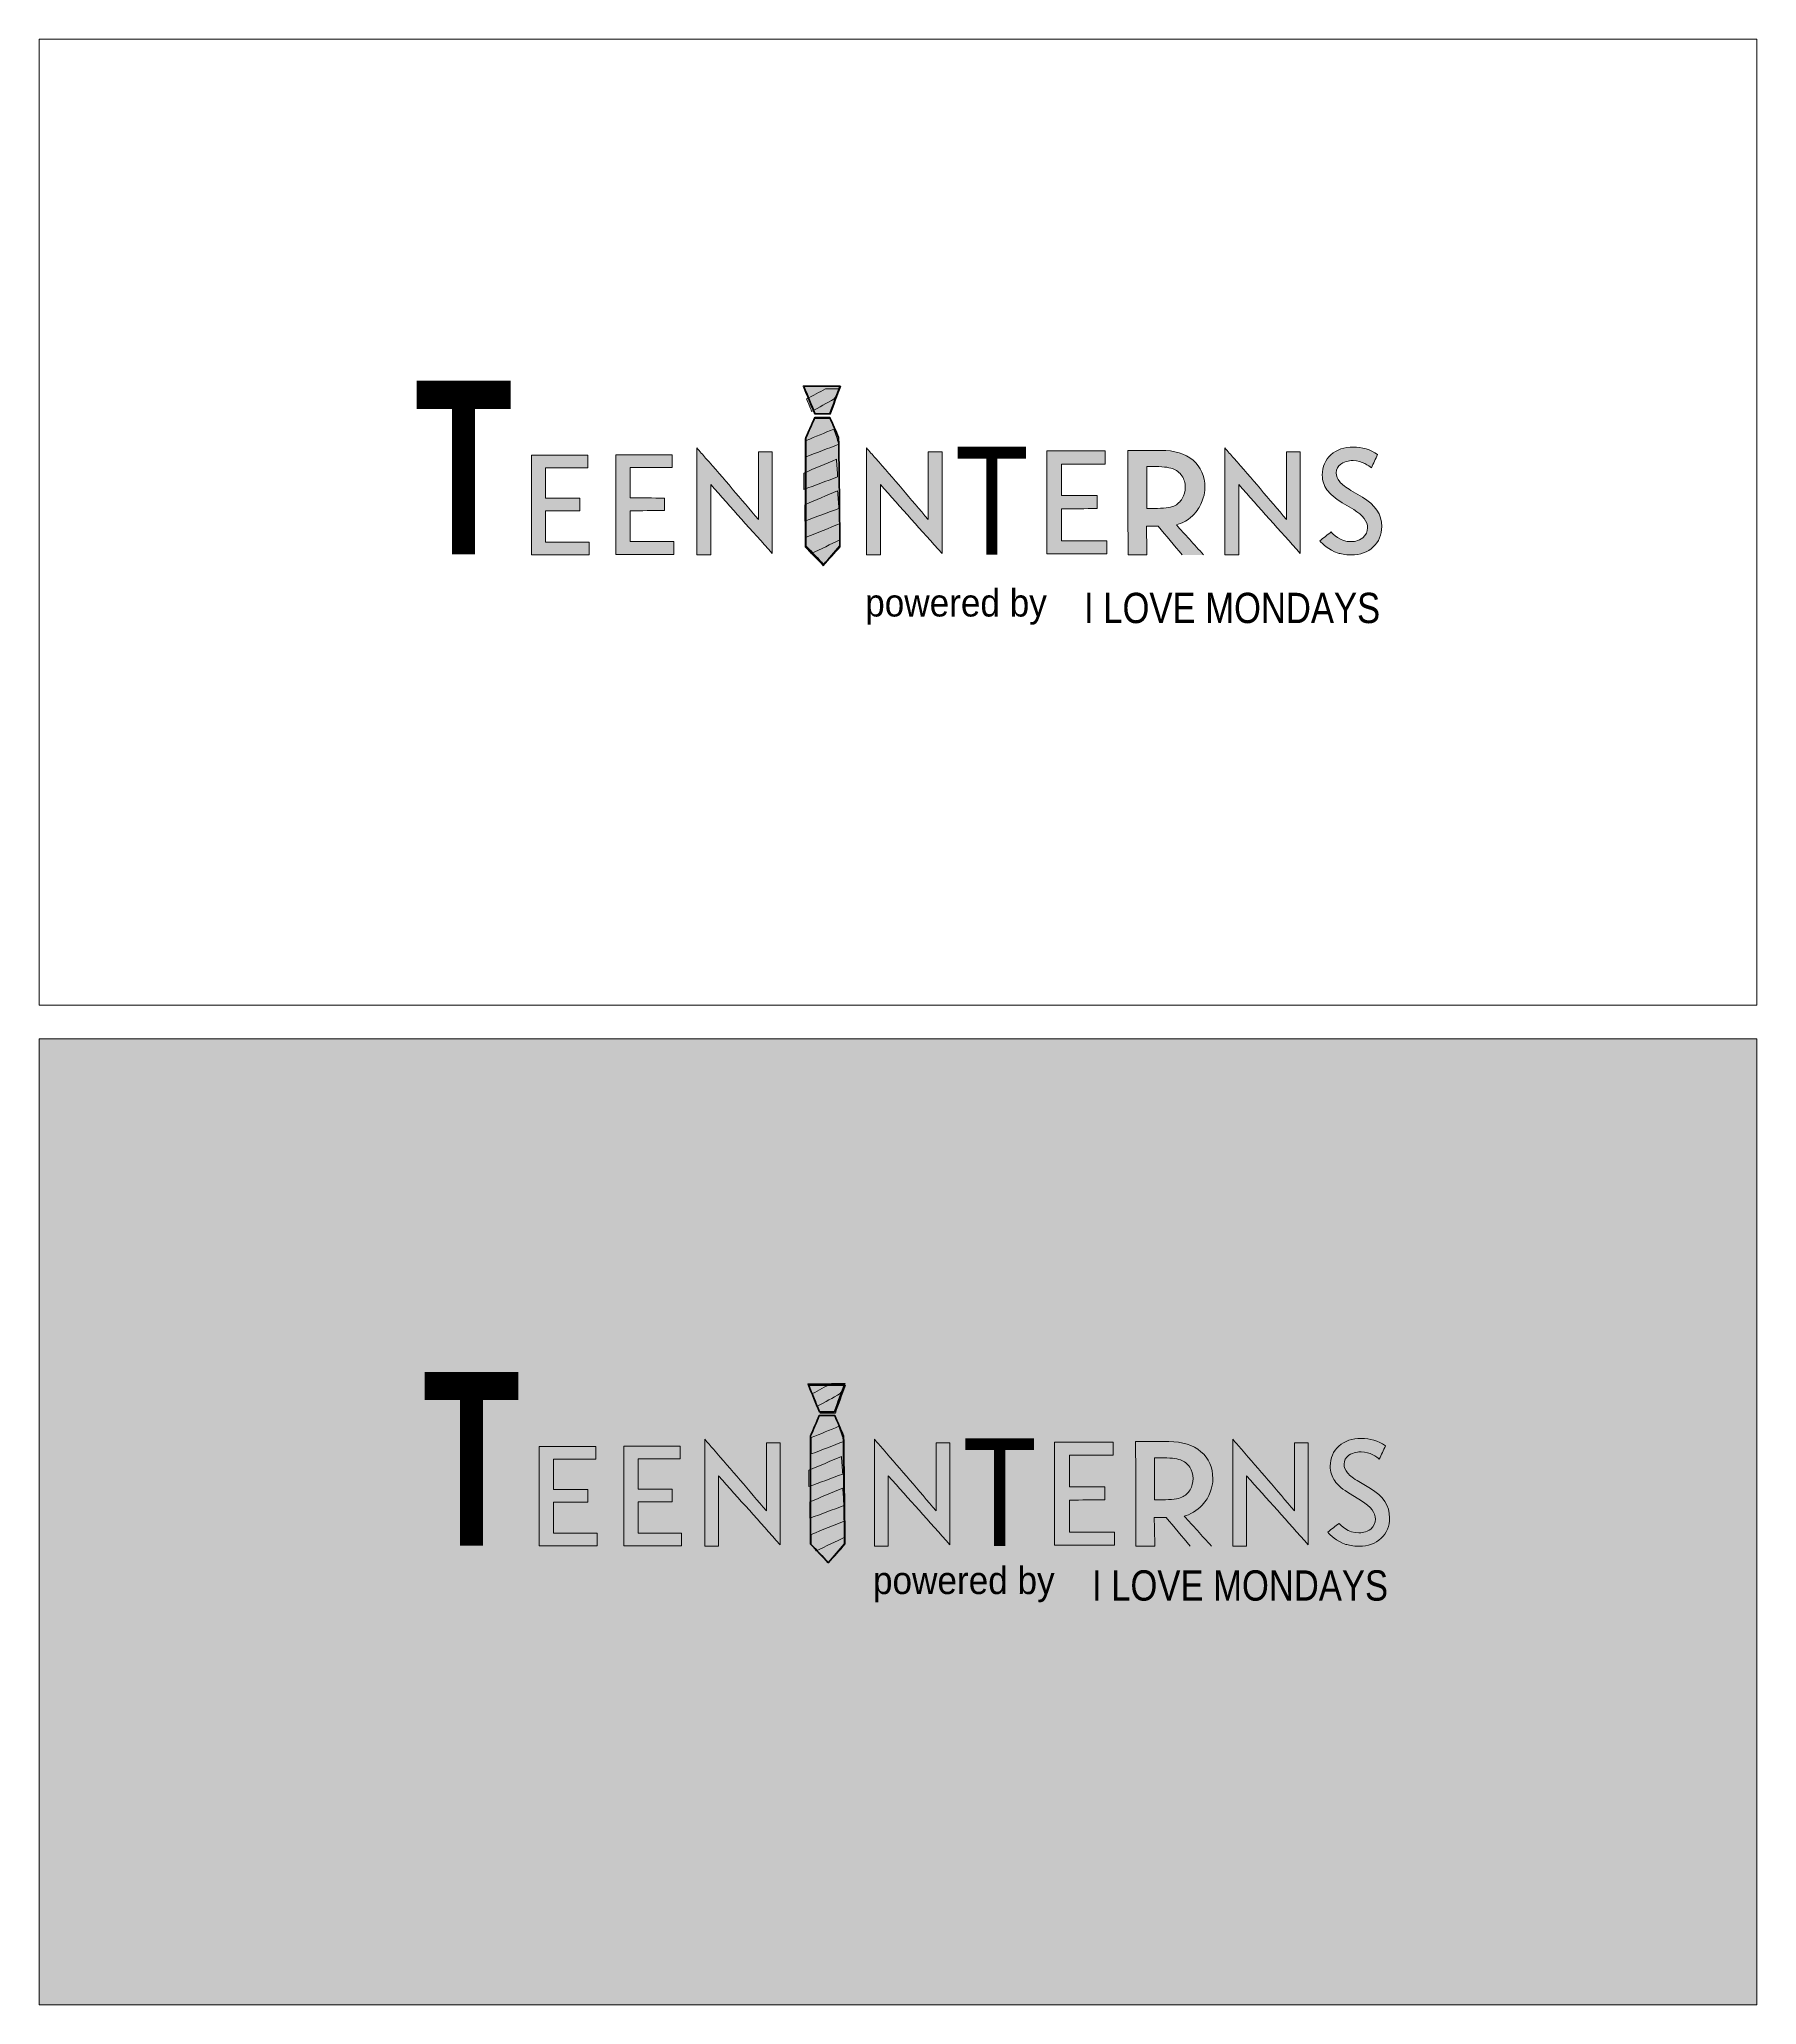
# Model space of a CAD drawing. Extents: x 0 to 1366, y -1563 to 0.
import ezdxf

# ---------------------------------------------------------------- set-up
doc = ezdxf.new("R2010")
doc.units = 0
doc.header["$MEASUREMENT"] = 0
for name, color, linetype, lineweight in [('Background', 7, 'Continuous', 0), ('TEXT', 7, 'Continuous', 0), ('Tie Illustration', 7, 'Continuous', 0)]:
    doc.layers.add(name, color=color, linetype=linetype, lineweight=lineweight)

msp = doc.modelspace()

# ---------------------------------------------------------------- hatches: boundary and pattern name
at = {"layer": 'Background', "true_color": 0x000000, "transparency": 33554687}
h = msp.add_hatch(color=18, dxfattribs=at)
h.dxf.hatch_style = 2
h.paths.add_polyline_path([(1366, -1563), (0, -1563), (0, -795), (1366, -795)])
at = {"layer": 'TEXT', "true_color": 0x000000, "transparency": 33554687}
h = msp.add_hatch(color=18, dxfattribs=at)
h.dxf.hatch_style = 2
edge = h.paths.add_edge_path()
edge.add_spline(control_points=[(572, -328), (575.7, -328), (579.3, -328), (583, -328), (583, -355), (583, -382), (583, -409), (566.7, -390.7), (550.3, -372.3), (534, -354), (534, -372.7), (534, -391.3), (534, -410), (530.3, -410), (526.7, -410), (523, -410), (523, -381.7), (523, -353.3), (523, -325), (525.3, -327.7), (527.7, -330.3), (530, -333), (544.3, -349.3), (558.3, -365.7), (572, -382), (572, -364), (572, -346), (572, -328)], knot_values=[0, 0, 0, 0, 1, 1, 1, 2, 2, 2, 3, 3, 3, 4, 4, 4, 5, 5, 5, 6, 6, 6, 7, 7, 7, 8, 8, 8, 9, 9, 9, 9], degree=3, periodic=0)
h = msp.add_hatch(color=18, dxfattribs=at)
h.dxf.hatch_style = 2
edge = h.paths.add_edge_path()
edge.add_spline(control_points=[(707, -328), (710.7, -328), (714.3, -328), (718, -328), (718, -355), (718, -382), (718, -409), (701.7, -390.7), (685.3, -372.3), (669, -354), (669, -372.7), (669, -391.3), (669, -410), (665.3, -410), (661.7, -410), (658, -410), (658, -381.7), (658, -353.3), (658, -325), (660.3, -327.7), (662.7, -330.3), (665, -333), (679.3, -349.3), (693.3, -365.7), (707, -382), (707, -364), (707, -346), (707, -328)], knot_values=[0, 0, 0, 0, 1, 1, 1, 2, 2, 2, 3, 3, 3, 4, 4, 4, 5, 5, 5, 6, 6, 6, 7, 7, 7, 8, 8, 8, 9, 9, 9, 9], degree=3, periodic=0)
h = msp.add_hatch(color=18, dxfattribs=at)
h.dxf.hatch_style = 2
edge = h.paths.add_edge_path()
edge.add_spline(control_points=[(801.4, -327.4), (801.4, -327.4), (847.9, -327.4), (847.9, -327.4), (847.9, -327.4), (847.9, -337.8), (847.9, -337.8), (847.9, -337.8), (813.1, -337.8), (813.1, -337.8), (813.1, -337.8), (813.1, -362.8), (813.1, -362.8), (822.5, -362.8), (831.9, -362.9), (841.3, -362.9), (841.3, -366.3), (841.3, -369.8), (841.3, -373.2), (831.9, -373.3), (822.5, -373.3), (813.1, -373.3), (813.1, -373.3), (813.1, -398.8), (813.1, -398.8), (813.1, -398.8), (849, -398.8), (849, -398.8), (849, -398.8), (849, -409.3), (849, -409.3), (849, -409.3), (801.4, -409.3), (801.4, -409.3), (801.4, -409.3), (801.4, -327.4), (801.4, -327.4)], knot_values=[0, 0, 0, 0, 1, 1, 1, 2, 2, 2, 3, 3, 3, 4, 4, 4, 5, 5, 5, 6, 6, 6, 7, 7, 7, 8, 8, 8, 9, 9, 9, 10, 10, 10, 11, 11, 11, 12, 12, 12, 12], degree=3, periodic=0)
h = msp.add_hatch(color=18, dxfattribs=at)
h.dxf.hatch_style = 2
edge = h.paths.add_edge_path()
edge.add_spline(control_points=[(885.4, -339.7), (885.4, -339.7), (880.9, -339.7), (880.9, -339.7), (880.9, -339.7), (880.9, -373.1), (880.9, -373.1), (880.9, -373.1), (886.6, -373.1), (886.6, -373.1), (894.3, -373.1), (899.5, -372.5), (902.4, -371.2), (905.3, -369.9), (907.5, -367.9), (909.1, -365.2), (910.7, -362.6), (911.5, -359.6), (911.5, -356.2), (911.5, -352.8), (910.6, -349.8), (908.8, -347.1), (907, -344.4), (904.5, -342.5), (901.3, -341.4), (898.1, -340.3), (892.8, -339.7), (885.4, -339.7)], knot_values=[0, 0, 0, 0, 1, 1, 1, 2, 2, 2, 3, 3, 3, 4, 4, 4, 5, 5, 5, 6, 6, 6, 7, 7, 7, 8, 8, 8, 9, 9, 9, 9], degree=3, periodic=0)
edge = h.paths.add_edge_path()
edge.add_spline(control_points=[(909, -410), (902.6, -402.4), (896.3, -394.8), (889.9, -387.2), (888.2, -387.2), (886.5, -387.2), (884.7, -387.2), (883.3, -387.2), (882, -387.2), (880.6, -387.2), (880.7, -394.8), (880.9, -402.4), (881, -410), (876, -410), (871, -410), (866, -410), (865.9, -382.3), (865.8, -354.6), (865.7, -326.9), (865.7, -326.9), (892.2, -326.9), (892.2, -326.9), (902.9, -326.9), (911.4, -329.5), (917.7, -334.8), (924, -340.1), (927.1, -347.3), (927.1, -356.3), (927.1, -358.4), (926.8, -365.2), (922.5, -372.3), (920.7, -375.3), (917.4, -379.7), (911.7, -383.1), (908.9, -384.7), (906.3, -385.6), (904.4, -386.2), (907.9, -389.9), (911.4, -393.8), (914.8, -397.6), (918.6, -401.7), (922.3, -405.9), (926, -410)], knot_values=[0, 0, 0, 0, 1, 1, 1, 2, 2, 2, 3, 3, 3, 4, 4, 4, 5, 5, 5, 6, 6, 6, 7, 7, 7, 8, 8, 8, 9, 9, 9, 10, 10, 10, 11, 11, 11, 12, 12, 12, 13, 13, 13, 14, 14, 14, 14], degree=3, periodic=0)
edge.add_line((926, -410), (909, -410))
h = msp.add_hatch(color=18, dxfattribs=at)
h.dxf.hatch_style = 2
edge = h.paths.add_edge_path()
edge.add_spline(control_points=[(992, -328), (995.7, -328), (999.3, -328), (1003, -328), (1003, -355), (1003, -382), (1003, -409), (986.7, -390.7), (970.3, -372.3), (954, -354), (954, -372.7), (954, -391.3), (954, -410), (950.3, -410), (946.7, -410), (943, -410), (943, -381.7), (943, -353.3), (943, -325), (945.3, -327.7), (947.7, -330.3), (950, -333), (964.3, -349.3), (978.3, -365.7), (992, -382), (992, -364), (992, -346), (992, -328)], knot_values=[0, 0, 0, 0, 1, 1, 1, 2, 2, 2, 3, 3, 3, 4, 4, 4, 5, 5, 5, 6, 6, 6, 7, 7, 7, 8, 8, 8, 9, 9, 9, 9], degree=3, periodic=0)
h = msp.add_hatch(color=18, dxfattribs=at)
h.dxf.hatch_style = 2
edge = h.paths.add_edge_path()
edge.add_spline(control_points=[(1045.5, -374), (1045.5, -374), (1036.4, -368.5), (1036.4, -368.5), (1030.6, -365), (1026.6, -361.5), (1024.2, -358.2), (1021.7, -354.8), (1020.5, -350.9), (1020.5, -346.5), (1020.5, -339.9), (1022.8, -334.5), (1027.4, -330.4), (1032, -326.3), (1037.9, -324.3), (1045.2, -324.3), (1052.2, -324.3), (1058.6, -326.2), (1064.5, -330.1), (1062.8, -333.7), (1061.2, -337.3), (1059.5, -340.8), (1057.6, -339.2), (1052.3, -335.1), (1045, -335), (1043.5, -335), (1039, -335.1), (1035.3, -337.8), (1032.8, -339.6), (1031.6, -341.9), (1031.6, -344.7), (1031.6, -347.2), (1032.5, -349.6), (1034.3, -351.8), (1036.2, -354), (1039.2, -356.3), (1043.3, -358.7), (1043.3, -358.7), (1052.4, -364.1), (1052.4, -364.1), (1062.7, -370.2), (1067.8, -378), (1067.8, -387.4), (1067.8, -394.1), (1065.5, -399.6), (1061, -403.7), (1056.5, -407.9), (1050.7, -410), (1043.5, -410), (1038.6, -410), (1034.8, -409.1), (1033.1, -408.6), (1025.3, -406.1), (1020.6, -401.2), (1018.5, -398.8), (1021.5, -396.5), (1024.5, -394.2), (1027.5, -391.8), (1028.6, -393), (1034.7, -399.7), (1043.4, -399.5), (1044.7, -399.5), (1049.2, -399.3), (1052.7, -396.4), (1055.2, -394.3), (1056.5, -391.6), (1056.5, -388.5), (1056.5, -383.4), (1052.8, -378.6), (1045.5, -374)], knot_values=[0, 0, 0, 0, 1, 1, 1, 2, 2, 2, 3, 3, 3, 4, 4, 4, 5, 5, 5, 6, 6, 6, 7, 7, 7, 8, 8, 8, 9, 9, 9, 10, 10, 10, 11, 11, 11, 12, 12, 12, 13, 13, 13, 14, 14, 14, 15, 15, 15, 16, 16, 16, 17, 17, 17, 18, 18, 18, 19, 19, 19, 20, 20, 20, 21, 21, 21, 22, 22, 22, 23, 23, 23, 23], degree=3, periodic=0)
h = msp.add_hatch(color=18, dxfattribs=at)
h.dxf.hatch_style = 2
edge = h.paths.add_edge_path()
edge.add_spline(control_points=[(391.4, -330.7), (391.4, -330.7), (436.3, -330.7), (436.3, -330.7), (436.3, -330.7), (436.3, -340.8), (436.3, -340.8), (436.3, -340.8), (402.7, -340.8), (402.7, -340.8), (402.7, -340.8), (402.7, -365), (402.7, -365), (411.8, -365), (420.9, -365), (430, -365), (430, -368.3), (430, -371.7), (430, -375), (420.9, -375), (411.8, -375.1), (402.7, -375.1), (402.7, -375.1), (402.7, -399.8), (402.7, -399.8), (402.7, -399.8), (437.4, -399.8), (437.4, -399.8), (437.4, -399.8), (437.4, -409.9), (437.4, -409.9), (437.4, -409.9), (391.4, -409.9), (391.4, -409.9), (391.4, -409.9), (391.4, -330.7), (391.4, -330.7)], knot_values=[0, 0, 0, 0, 1, 1, 1, 2, 2, 2, 3, 3, 3, 4, 4, 4, 5, 5, 5, 6, 6, 6, 7, 7, 7, 8, 8, 8, 9, 9, 9, 10, 10, 10, 11, 11, 11, 12, 12, 12, 12], degree=3, periodic=0)
h = msp.add_hatch(color=18, dxfattribs=at)
h.dxf.hatch_style = 2
edge = h.paths.add_edge_path()
edge.add_spline(control_points=[(458.6, -330.4), (458.6, -330.4), (503.5, -330.4), (503.5, -330.4), (503.5, -330.4), (503.5, -340.5), (503.5, -340.5), (503.5, -340.5), (469.9, -340.5), (469.9, -340.5), (469.9, -340.5), (469.9, -364.7), (469.9, -364.7), (479, -364.7), (488.1, -364.8), (497.2, -364.8), (497.2, -368.1), (497.2, -371.4), (497.2, -374.8), (488.1, -374.8), (479, -374.9), (469.9, -374.9), (469.9, -374.9), (469.9, -399.5), (469.9, -399.5), (469.9, -399.5), (504.6, -399.5), (504.6, -399.5), (504.6, -399.5), (504.6, -409.7), (504.6, -409.7), (504.6, -409.7), (458.6, -409.7), (458.6, -409.7), (458.6, -409.7), (458.6, -330.4), (458.6, -330.4)], knot_values=[0, 0, 0, 0, 1, 1, 1, 2, 2, 2, 3, 3, 3, 4, 4, 4, 5, 5, 5, 6, 6, 6, 7, 7, 7, 8, 8, 8, 9, 9, 9, 10, 10, 10, 11, 11, 11, 12, 12, 12, 12], degree=3, periodic=0)
at = {"layer": 'Tie Illustration', "true_color": 0x111110, "transparency": 33554687}
h = msp.add_hatch(color=250, dxfattribs=at)
h.dxf.hatch_style = 2
edge = h.paths.add_edge_path()
edge.add_spline(control_points=[(629.4, -298), (625.4, -298), (621.4, -298), (617.4, -298), (614.4, -290.7), (611.4, -283.3), (608.4, -276), (618.1, -276), (627.7, -276), (637.4, -276), (634.7, -283.3), (632.1, -290.7), (629.4, -298)], knot_values=[0, 0, 0, 0, 1, 1, 1, 2, 2, 2, 3, 3, 3, 4, 4, 4, 4], degree=3, periodic=0)
at = {"layer": 'Tie Illustration', "true_color": 0xffe32e, "transparency": 33554687}
h = msp.add_hatch(color=2, dxfattribs=at)
h.dxf.hatch_style = 2
edge = h.paths.add_edge_path()
edge.add_spline(control_points=[(610.3, -286), (615.3, -283.3), (620.3, -280.7), (625.3, -278), (628.9, -278), (632.6, -278), (636.3, -278), (635, -280.7), (633.6, -283.3), (632.3, -286), (626.3, -289.3), (620.3, -292.7), (614.3, -296), (613, -292.7), (611.6, -289.3), (610.3, -286)], knot_values=[0, 0, 0, 0, 1, 1, 1, 2, 2, 2, 3, 3, 3, 4, 4, 4, 5, 5, 5, 5], degree=3, periodic=0)
at = {"layer": 'Tie Illustration', "true_color": 0x111110, "transparency": 33554687}
h = msp.add_hatch(color=250, dxfattribs=at)
h.dxf.hatch_style = 2
edge = h.paths.add_edge_path()
edge.add_spline(control_points=[(628.9, -301.6), (624.7, -301.6), (620.4, -301.6), (616.1, -301.6), (613.8, -306.9), (611.5, -312.2), (609.1, -317.6), (609.1, -346.2), (609.1, -374.9), (609.1, -403.6), (613.9, -408.6), (618.8, -413.6), (623.6, -418.6), (628.1, -413.6), (632.5, -408.6), (637, -403.6), (636.7, -374.9), (636.3, -346.2), (636, -317.6), (633.6, -312.2), (631.3, -306.9), (628.9, -301.6)], knot_values=[0, 0, 0, 0, 1, 1, 1, 2, 2, 2, 3, 3, 3, 4, 4, 4, 5, 5, 5, 6, 6, 6, 7, 7, 7, 7], degree=3, periodic=0)
at = {"layer": 'Tie Illustration', "true_color": 0xffe32e, "transparency": 33554687}
h = msp.add_hatch(color=2, dxfattribs=at)
h.dxf.hatch_style = 2
edge = h.paths.add_edge_path()
edge.add_spline(control_points=[(636, -322), (627.3, -325.3), (618.7, -328.7), (610, -332), (610, -327.7), (610, -323.3), (610, -319), (617.3, -316), (624.7, -313), (632, -310), (633.3, -314), (634.7, -318), (636, -322)], knot_values=[0, 0, 0, 0, 1, 1, 1, 2, 2, 2, 3, 3, 3, 4, 4, 4, 4], degree=3, periodic=0)
h = msp.add_hatch(color=2, dxfattribs=at)
h.dxf.hatch_style = 2
edge = h.paths.add_edge_path()
edge.add_spline(control_points=[(635, -348), (626, -351.3), (617, -354.7), (608, -358), (608, -353.6), (608, -349.3), (608, -345), (616.7, -341.3), (625.3, -337.7), (634, -334), (634.3, -338.7), (634.7, -343.3), (635, -348)], knot_values=[0, 0, 0, 0, 1, 1, 1, 2, 2, 2, 3, 3, 3, 4, 4, 4, 4], degree=3, periodic=0)
h = msp.add_hatch(color=2, dxfattribs=at)
h.dxf.hatch_style = 2
edge = h.paths.add_edge_path()
edge.add_spline(control_points=[(636, -373.1), (627, -376.4), (618, -379.7), (609, -383.1), (609, -378.7), (609, -374.4), (609, -370.1), (617.7, -366.4), (626.3, -362.7), (635, -359.1), (635.3, -363.7), (635.7, -368.4), (636, -373.1)], knot_values=[0, 0, 0, 0, 1, 1, 1, 2, 2, 2, 3, 3, 3, 4, 4, 4, 4], degree=3, periodic=0)
h = msp.add_hatch(color=2, dxfattribs=at)
h.dxf.hatch_style = 2
edge = h.paths.add_edge_path()
edge.add_spline(control_points=[(637, -398), (629.3, -401.7), (621.7, -405.3), (614, -409), (612.7, -407.3), (611.3, -405.7), (610, -404), (610, -401.3), (610, -398.7), (610, -396), (619, -392.4), (628, -388.7), (637, -385.1), (637, -389.4), (637, -393.7), (637, -398)], knot_values=[0, 0, 0, 0, 1, 1, 1, 2, 2, 2, 3, 3, 3, 4, 4, 4, 5, 5, 5, 5], degree=3, periodic=0)
at = {"layer": 'Tie Illustration', "true_color": 0x111110, "transparency": 33554687}
h = msp.add_hatch(color=250, dxfattribs=at)
h.dxf.hatch_style = 2
edge = h.paths.add_edge_path()
edge.add_spline(control_points=[(633.2, -1092.5), (629.2, -1092.5), (625.2, -1092.5), (621.2, -1092.5), (618.2, -1085.2), (615.2, -1077.9), (612.2, -1070.5), (621.8, -1070.5), (631.5, -1070.5), (641.2, -1070.5), (638.5, -1077.9), (635.8, -1085.2), (633.2, -1092.5)], knot_values=[0, 0, 0, 0, 1, 1, 1, 2, 2, 2, 3, 3, 3, 4, 4, 4, 4], degree=3, periodic=0)
at = {"layer": 'Tie Illustration', "true_color": 0xffe32e, "transparency": 33554687}
h = msp.add_hatch(color=2, dxfattribs=at)
h.dxf.hatch_style = 2
edge = h.paths.add_edge_path()
edge.add_spline(control_points=[(615, -1077), (620, -1074.4), (625, -1071.7), (630, -1069), (633.7, -1069), (637.4, -1069), (641, -1069), (639.7, -1071.7), (638.4, -1074.4), (637, -1077), (631, -1080.4), (625, -1083.7), (619, -1087), (617.7, -1083.7), (616.4, -1080.4), (615, -1077)], knot_values=[0, 0, 0, 0, 1, 1, 1, 2, 2, 2, 3, 3, 3, 4, 4, 4, 5, 5, 5, 5], degree=3, periodic=0)
at = {"layer": 'Tie Illustration', "true_color": 0x111110, "transparency": 33554687}
h = msp.add_hatch(color=250, dxfattribs=at)
h.dxf.hatch_style = 2
edge = h.paths.add_edge_path()
edge.add_spline(control_points=[(633, -1094.6), (628.7, -1094.6), (624.4, -1094.6), (620.2, -1094.6), (617.8, -1099.9), (615.5, -1105.3), (613.2, -1110.6), (613.2, -1139.3), (613.2, -1167.9), (613.2, -1196.6), (618, -1201.6), (622.8, -1206.6), (627.6, -1211.6), (632.1, -1206.6), (636.6, -1201.6), (641, -1196.6), (640.7, -1167.9), (640.4, -1139.3), (640, -1110.6), (637.7, -1105.3), (635.3, -1099.9), (633, -1094.6)], knot_values=[0, 0, 0, 0, 1, 1, 1, 2, 2, 2, 3, 3, 3, 4, 4, 4, 5, 5, 5, 6, 6, 6, 7, 7, 7, 7], degree=3, periodic=0)
at = {"layer": 'Tie Illustration', "true_color": 0xffe32e, "transparency": 33554687}
h = msp.add_hatch(color=2, dxfattribs=at)
h.dxf.hatch_style = 2
edge = h.paths.add_edge_path()
edge.add_spline(control_points=[(640, -1115), (631.4, -1118.4), (622.7, -1121.7), (614, -1125), (614, -1120.7), (614, -1116.4), (614, -1112), (621.4, -1109), (628.7, -1106), (636, -1103), (637.4, -1107), (638.7, -1111), (640, -1115)], knot_values=[0, 0, 0, 0, 1, 1, 1, 2, 2, 2, 3, 3, 3, 4, 4, 4, 4], degree=3, periodic=0)
h = msp.add_hatch(color=2, dxfattribs=at)
h.dxf.hatch_style = 2
edge = h.paths.add_edge_path()
edge.add_spline(control_points=[(639, -1141), (630, -1144.3), (621, -1147.7), (612, -1151), (612, -1146.7), (612, -1142.3), (612, -1138), (620.7, -1134.3), (629.4, -1130.7), (638, -1127), (638.4, -1131.7), (638.7, -1136.4), (639, -1141)], knot_values=[0, 0, 0, 0, 1, 1, 1, 2, 2, 2, 3, 3, 3, 4, 4, 4, 4], degree=3, periodic=0)
h = msp.add_hatch(color=2, dxfattribs=at)
h.dxf.hatch_style = 2
edge = h.paths.add_edge_path()
edge.add_spline(control_points=[(640, -1166.1), (631, -1169.4), (622, -1172.7), (613, -1176.1), (613, -1171.7), (613, -1167.4), (613, -1163.1), (621.7, -1159.4), (630.4, -1155.8), (639, -1152.1), (639.4, -1156.8), (639.7, -1161.4), (640, -1166.1)], knot_values=[0, 0, 0, 0, 1, 1, 1, 2, 2, 2, 3, 3, 3, 4, 4, 4, 4], degree=3, periodic=0)
h = msp.add_hatch(color=2, dxfattribs=at)
h.dxf.hatch_style = 2
edge = h.paths.add_edge_path()
edge.add_spline(control_points=[(641, -1191), (633.4, -1194.7), (625.7, -1198.4), (618, -1202), (616.7, -1200.4), (615.4, -1198.7), (614, -1197), (614, -1194.4), (614, -1191.7), (614, -1189), (623, -1185.4), (632, -1181.7), (641, -1178.1), (641, -1182.4), (641, -1186.7), (641, -1191)], knot_values=[0, 0, 0, 0, 1, 1, 1, 2, 2, 2, 3, 3, 3, 4, 4, 4, 5, 5, 5, 5], degree=3, periodic=0)

# ---------------------------------------------------------------- linework, layer by layer
at = {"layer": 'Background'}
for points in [[(1366, -768), (0, -768), (0, 0), (1366, 0)], [(1366, -1563), (0, -1563), (0, -795), (1366, -795)]]:
    msp.add_lwpolyline(points, close=True, dxfattribs=at)
at = {"layer": 'TEXT', "color": 18, "lineweight": 106, "true_color": 0x000000}
msp.add_lwpolyline([(667.5, -291.5)], dxfattribs=at)
at = {"layer": 'TEXT'}
for points in [[(626, -304)], [(628, -310)], [(600, -390)], [(827, -595)]]:
    msp.add_lwpolyline(points, dxfattribs=at)
for points, knots in [([(572, -328), (575.7, -328), (579.3, -328), (583, -328), (583, -355), (583, -382), (583, -409), (566.7, -390.7), (550.3, -372.3), (534, -354), (534, -372.7), (534, -391.3), (534, -410), (530.3, -410), (526.7, -410), (523, -410), (523, -381.7), (523, -353.3), (523, -325), (525.3, -327.7), (527.7, -330.3), (530, -333), (544.3, -349.3), (558.3, -365.7), (572, -382), (572, -364), (572, -346), (572, -328)], [0, 0, 0, 0, 1, 1, 1, 2, 2, 2, 3, 3, 3, 4, 4, 4, 5, 5, 5, 6, 6, 6, 7, 7, 7, 8, 8, 8, 9, 9, 9, 9]), ([(707, -328), (710.7, -328), (714.3, -328), (718, -328), (718, -355), (718, -382), (718, -409), (701.7, -390.7), (685.3, -372.3), (669, -354), (669, -372.7), (669, -391.3), (669, -410), (665.3, -410), (661.7, -410), (658, -410), (658, -381.7), (658, -353.3), (658, -325), (660.3, -327.7), (662.7, -330.3), (665, -333), (679.3, -349.3), (693.3, -365.7), (707, -382), (707, -364), (707, -346), (707, -328)], [0, 0, 0, 0, 1, 1, 1, 2, 2, 2, 3, 3, 3, 4, 4, 4, 5, 5, 5, 6, 6, 6, 7, 7, 7, 8, 8, 8, 9, 9, 9, 9]), ([(801.4, -327.4), (801.4, -327.4), (847.9, -327.4), (847.9, -327.4), (847.9, -327.4), (847.9, -337.8), (847.9, -337.8), (847.9, -337.8), (813.1, -337.8), (813.1, -337.8), (813.1, -337.8), (813.1, -362.8), (813.1, -362.8), (822.5, -362.8), (831.9, -362.9), (841.3, -362.9), (841.3, -366.3), (841.3, -369.8), (841.3, -373.2), (831.9, -373.3), (822.5, -373.3), (813.1, -373.3), (813.1, -373.3), (813.1, -398.8), (813.1, -398.8), (813.1, -398.8), (849, -398.8), (849, -398.8), (849, -398.8), (849, -409.3), (849, -409.3), (849, -409.3), (801.4, -409.3), (801.4, -409.3), (801.4, -409.3), (801.4, -327.4), (801.4, -327.4)], [0, 0, 0, 0, 1, 1, 1, 2, 2, 2, 3, 3, 3, 4, 4, 4, 5, 5, 5, 6, 6, 6, 7, 7, 7, 8, 8, 8, 9, 9, 9, 10, 10, 10, 11, 11, 11, 12, 12, 12, 12]), ([(909, -410), (902.6, -402.4), (896.3, -394.8), (889.9, -387.2), (888.2, -387.2), (886.5, -387.2), (884.7, -387.2), (883.3, -387.2), (882, -387.2), (880.6, -387.2), (880.7, -394.8), (880.9, -402.4), (881, -410), (876, -410), (871, -410), (866, -410), (865.9, -382.3), (865.8, -354.6), (865.7, -326.9), (865.7, -326.9), (892.2, -326.9), (892.2, -326.9), (902.9, -326.9), (911.4, -329.5), (917.7, -334.8), (924, -340.1), (927.1, -347.3), (927.1, -356.3), (927.1, -358.4), (926.8, -365.2), (922.5, -372.3), (920.7, -375.3), (917.4, -379.7), (911.7, -383.1), (908.9, -384.7), (906.3, -385.6), (904.4, -386.2), (907.9, -389.9), (911.4, -393.8), (914.8, -397.6), (918.6, -401.7), (922.3, -405.9), (926, -410)], [0, 0, 0, 0, 1, 1, 1, 2, 2, 2, 3, 3, 3, 4, 4, 4, 5, 5, 5, 6, 6, 6, 7, 7, 7, 8, 8, 8, 9, 9, 9, 10, 10, 10, 11, 11, 11, 12, 12, 12, 13, 13, 13, 14, 14, 14, 14]), ([(992, -328), (995.7, -328), (999.3, -328), (1003, -328), (1003, -355), (1003, -382), (1003, -409), (986.7, -390.7), (970.3, -372.3), (954, -354), (954, -372.7), (954, -391.3), (954, -410), (950.3, -410), (946.7, -410), (943, -410), (943, -381.7), (943, -353.3), (943, -325), (945.3, -327.7), (947.7, -330.3), (950, -333), (964.3, -349.3), (978.3, -365.7), (992, -382), (992, -364), (992, -346), (992, -328)], [0, 0, 0, 0, 1, 1, 1, 2, 2, 2, 3, 3, 3, 4, 4, 4, 5, 5, 5, 6, 6, 6, 7, 7, 7, 8, 8, 8, 9, 9, 9, 9]), ([(1045.5, -374), (1045.5, -374), (1036.4, -368.5), (1036.4, -368.5), (1030.6, -365), (1026.6, -361.5), (1024.2, -358.2), (1021.7, -354.8), (1020.5, -350.9), (1020.5, -346.5), (1020.5, -339.9), (1022.8, -334.5), (1027.4, -330.4), (1032, -326.3), (1037.9, -324.3), (1045.2, -324.3), (1052.2, -324.3), (1058.6, -326.2), (1064.5, -330.1), (1062.8, -333.7), (1061.2, -337.3), (1059.5, -340.8), (1057.6, -339.2), (1052.3, -335.1), (1045, -335), (1043.5, -335), (1039, -335.1), (1035.3, -337.8), (1032.8, -339.6), (1031.6, -341.9), (1031.6, -344.7), (1031.6, -347.2), (1032.5, -349.6), (1034.3, -351.8), (1036.2, -354), (1039.2, -356.3), (1043.3, -358.7), (1043.3, -358.7), (1052.4, -364.1), (1052.4, -364.1), (1062.7, -370.2), (1067.8, -378), (1067.8, -387.4), (1067.8, -394.1), (1065.5, -399.6), (1061, -403.7), (1056.5, -407.9), (1050.7, -410), (1043.5, -410), (1038.6, -410), (1034.8, -409.1), (1033.1, -408.6), (1025.3, -406.1), (1020.6, -401.2), (1018.5, -398.8), (1021.5, -396.5), (1024.5, -394.2), (1027.5, -391.8), (1028.6, -393), (1034.7, -399.7), (1043.4, -399.5), (1044.7, -399.5), (1049.2, -399.3), (1052.7, -396.4), (1055.2, -394.3), (1056.5, -391.6), (1056.5, -388.5), (1056.5, -383.4), (1052.8, -378.6), (1045.5, -374)], [0, 0, 0, 0, 1, 1, 1, 2, 2, 2, 3, 3, 3, 4, 4, 4, 5, 5, 5, 6, 6, 6, 7, 7, 7, 8, 8, 8, 9, 9, 9, 10, 10, 10, 11, 11, 11, 12, 12, 12, 13, 13, 13, 14, 14, 14, 15, 15, 15, 16, 16, 16, 17, 17, 17, 18, 18, 18, 19, 19, 19, 20, 20, 20, 21, 21, 21, 22, 22, 22, 23, 23, 23, 23]), ([(391.4, -330.7), (391.4, -330.7), (436.3, -330.7), (436.3, -330.7), (436.3, -330.7), (436.3, -340.8), (436.3, -340.8), (436.3, -340.8), (402.7, -340.8), (402.7, -340.8), (402.7, -340.8), (402.7, -365), (402.7, -365), (411.8, -365), (420.9, -365), (430, -365), (430, -368.3), (430, -371.7), (430, -375), (420.9, -375), (411.8, -375.1), (402.7, -375.1), (402.7, -375.1), (402.7, -399.8), (402.7, -399.8), (402.7, -399.8), (437.4, -399.8), (437.4, -399.8), (437.4, -399.8), (437.4, -409.9), (437.4, -409.9), (437.4, -409.9), (391.4, -409.9), (391.4, -409.9), (391.4, -409.9), (391.4, -330.7), (391.4, -330.7)], [0, 0, 0, 0, 1, 1, 1, 2, 2, 2, 3, 3, 3, 4, 4, 4, 5, 5, 5, 6, 6, 6, 7, 7, 7, 8, 8, 8, 9, 9, 9, 10, 10, 10, 11, 11, 11, 12, 12, 12, 12]), ([(458.6, -330.4), (458.6, -330.4), (503.5, -330.4), (503.5, -330.4), (503.5, -330.4), (503.5, -340.5), (503.5, -340.5), (503.5, -340.5), (469.9, -340.5), (469.9, -340.5), (469.9, -340.5), (469.9, -364.7), (469.9, -364.7), (479, -364.7), (488.1, -364.8), (497.2, -364.8), (497.2, -368.1), (497.2, -371.4), (497.2, -374.8), (488.1, -374.8), (479, -374.9), (469.9, -374.9), (469.9, -374.9), (469.9, -399.5), (469.9, -399.5), (469.9, -399.5), (504.6, -399.5), (504.6, -399.5), (504.6, -399.5), (504.6, -409.7), (504.6, -409.7), (504.6, -409.7), (458.6, -409.7), (458.6, -409.7), (458.6, -409.7), (458.6, -330.4), (458.6, -330.4)], [0, 0, 0, 0, 1, 1, 1, 2, 2, 2, 3, 3, 3, 4, 4, 4, 5, 5, 5, 6, 6, 6, 7, 7, 7, 8, 8, 8, 9, 9, 9, 10, 10, 10, 11, 11, 11, 12, 12, 12, 12]), ([(885.4, -339.7), (885.4, -339.7), (880.9, -339.7), (880.9, -339.7), (880.9, -339.7), (880.9, -373.1), (880.9, -373.1), (880.9, -373.1), (886.6, -373.1), (886.6, -373.1), (894.3, -373.1), (899.5, -372.5), (902.4, -371.2), (905.3, -369.9), (907.5, -367.9), (909.1, -365.2), (910.7, -362.6), (911.5, -359.6), (911.5, -356.2), (911.5, -352.8), (910.6, -349.8), (908.8, -347.1), (907, -344.4), (904.5, -342.5), (901.3, -341.4), (898.1, -340.3), (892.8, -339.7), (885.4, -339.7)], [0, 0, 0, 0, 1, 1, 1, 2, 2, 2, 3, 3, 3, 4, 4, 4, 5, 5, 5, 6, 6, 6, 7, 7, 7, 8, 8, 8, 9, 9, 9, 9]), ([(397.6, -1119), (397.6, -1119), (442.6, -1119), (442.6, -1119), (442.6, -1119), (442.6, -1129.1), (442.6, -1129.1), (442.6, -1129.1), (409, -1129.1), (409, -1129.1), (409, -1129.1), (409, -1153.3), (409, -1153.3), (418.1, -1153.3), (427.2, -1153.3), (436.3, -1153.3), (436.3, -1156.7), (436.3, -1160), (436.3, -1163.3), (427.2, -1163.4), (418.1, -1163.4), (409, -1163.4), (409, -1163.4), (409, -1188.1), (409, -1188.1), (409, -1188.1), (443.7, -1188.1), (443.7, -1188.1), (443.7, -1188.1), (443.7, -1198.2), (443.7, -1198.2), (443.7, -1198.2), (397.6, -1198.2), (397.6, -1198.2), (397.6, -1198.2), (397.6, -1119), (397.6, -1119)], [0, 0, 0, 0, 1, 1, 1, 2, 2, 2, 3, 3, 3, 4, 4, 4, 5, 5, 5, 6, 6, 6, 7, 7, 7, 8, 8, 8, 9, 9, 9, 10, 10, 10, 11, 11, 11, 12, 12, 12, 12]), ([(464.8, -1118.8), (464.8, -1118.8), (509.8, -1118.8), (509.8, -1118.8), (509.8, -1118.8), (509.8, -1128.9), (509.8, -1128.9), (509.8, -1128.9), (476.2, -1128.9), (476.2, -1128.9), (476.2, -1128.9), (476.2, -1153.1), (476.2, -1153.1), (485.3, -1153.1), (494.4, -1153.1), (503.5, -1153.1), (503.5, -1156.4), (503.5, -1159.8), (503.5, -1163.1), (494.4, -1163.2), (485.3, -1163.2), (476.2, -1163.2), (476.2, -1163.2), (476.2, -1187.9), (476.2, -1187.9), (476.2, -1187.9), (510.9, -1187.9), (510.9, -1187.9), (510.9, -1187.9), (510.9, -1198), (510.9, -1198), (510.9, -1198), (464.8, -1198), (464.8, -1198), (464.8, -1198), (464.8, -1118.8), (464.8, -1118.8)], [0, 0, 0, 0, 1, 1, 1, 2, 2, 2, 3, 3, 3, 4, 4, 4, 5, 5, 5, 6, 6, 6, 7, 7, 7, 8, 8, 8, 9, 9, 9, 10, 10, 10, 11, 11, 11, 12, 12, 12, 12]), ([(578.3, -1116.3), (581.9, -1116.3), (585.6, -1116.3), (589.3, -1116.3), (589.3, -1143.3), (589.3, -1170.3), (589.3, -1197.3), (572.9, -1179), (556.6, -1160.7), (540.3, -1142.3), (540.3, -1161), (540.3, -1179.7), (540.3, -1198.3), (536.6, -1198.3), (532.9, -1198.3), (529.3, -1198.3), (529.3, -1170), (529.3, -1141.7), (529.3, -1113.3), (531.6, -1116), (533.9, -1118.7), (536.3, -1121.3), (550.5, -1137.7), (564.5, -1154), (578.3, -1170.3), (578.3, -1152.3), (578.3, -1134.3), (578.3, -1116.3)], [0, 0, 0, 0, 1, 1, 1, 2, 2, 2, 3, 3, 3, 4, 4, 4, 5, 5, 5, 6, 6, 6, 7, 7, 7, 8, 8, 8, 9, 9, 9, 9]), ([(713.3, -1116.3), (716.9, -1116.3), (720.6, -1116.3), (724.3, -1116.3), (724.3, -1143.3), (724.3, -1170.3), (724.3, -1197.3), (707.9, -1179), (691.6, -1160.7), (675.3, -1142.3), (675.3, -1161), (675.3, -1179.7), (675.3, -1198.3), (671.6, -1198.3), (667.9, -1198.3), (664.3, -1198.3), (664.3, -1170), (664.3, -1141.7), (664.3, -1113.3), (666.6, -1116), (668.9, -1118.7), (671.3, -1121.3), (685.5, -1137.7), (699.5, -1154), (713.3, -1170.3), (713.3, -1152.3), (713.3, -1134.3), (713.3, -1116.3)], [0, 0, 0, 0, 1, 1, 1, 2, 2, 2, 3, 3, 3, 4, 4, 4, 5, 5, 5, 6, 6, 6, 7, 7, 7, 8, 8, 8, 9, 9, 9, 9]), ([(807.6, -1115.7), (807.6, -1115.7), (854.2, -1115.7), (854.2, -1115.7), (854.2, -1115.7), (854.2, -1126.1), (854.2, -1126.1), (854.2, -1126.1), (819.4, -1126.1), (819.4, -1126.1), (819.4, -1126.1), (819.4, -1151.2), (819.4, -1151.2), (828.8, -1151.2), (838.2, -1151.2), (847.6, -1151.2), (847.6, -1154.7), (847.6, -1158.1), (847.6, -1161.5), (838.2, -1161.6), (828.8, -1161.6), (819.4, -1161.7), (819.4, -1161.7), (819.4, -1187.1), (819.4, -1187.1), (819.4, -1187.1), (855.3, -1187.1), (855.3, -1187.1), (855.3, -1187.1), (855.3, -1197.6), (855.3, -1197.6), (855.3, -1197.6), (807.6, -1197.6), (807.6, -1197.6), (807.6, -1197.6), (807.6, -1115.7), (807.6, -1115.7)], [0, 0, 0, 0, 1, 1, 1, 2, 2, 2, 3, 3, 3, 4, 4, 4, 5, 5, 5, 6, 6, 6, 7, 7, 7, 8, 8, 8, 9, 9, 9, 10, 10, 10, 11, 11, 11, 12, 12, 12, 12]), ([(915.3, -1198.3), (908.9, -1190.7), (902.5, -1183.1), (896.2, -1175.5), (894.5, -1175.5), (892.7, -1175.5), (891, -1175.5), (889.6, -1175.5), (888.2, -1175.5), (886.8, -1175.5), (887, -1183.1), (887.1, -1190.7), (887.3, -1198.3), (882.3, -1198.3), (877.3, -1198.3), (872.3, -1198.3), (872.2, -1170.6), (872.1, -1142.9), (872, -1115.2), (872, -1115.2), (898.5, -1115.2), (898.5, -1115.2), (909.2, -1115.2), (917.7, -1117.9), (924, -1123.2), (930.3, -1128.5), (933.4, -1135.6), (933.4, -1144.7), (933.4, -1146.8), (933.1, -1153.5), (928.8, -1160.6), (927, -1163.6), (923.6, -1168), (918, -1171.4), (915.2, -1173), (912.6, -1174), (910.7, -1174.5), (914.2, -1178.3), (917.6, -1182.1), (921.1, -1185.9), (924.8, -1190.1), (928.6, -1194.2), (932.3, -1198.3)], [0, 0, 0, 0, 1, 1, 1, 2, 2, 2, 3, 3, 3, 4, 4, 4, 5, 5, 5, 6, 6, 6, 7, 7, 7, 8, 8, 8, 9, 9, 9, 10, 10, 10, 11, 11, 11, 12, 12, 12, 13, 13, 13, 14, 14, 14, 14]), ([(998.3, -1116.3), (1001.9, -1116.3), (1005.6, -1116.3), (1009.3, -1116.3), (1009.3, -1143.3), (1009.3, -1170.3), (1009.3, -1197.3), (992.9, -1179), (976.6, -1160.7), (960.3, -1142.3), (960.3, -1161), (960.3, -1179.7), (960.3, -1198.3), (956.6, -1198.3), (952.9, -1198.3), (949.3, -1198.3), (949.3, -1170), (949.3, -1141.7), (949.3, -1113.3), (951.6, -1116), (953.9, -1118.7), (956.3, -1121.3), (970.5, -1137.7), (984.5, -1154), (998.3, -1170.3), (998.3, -1152.3), (998.3, -1134.3), (998.3, -1116.3)], [0, 0, 0, 0, 1, 1, 1, 2, 2, 2, 3, 3, 3, 4, 4, 4, 5, 5, 5, 6, 6, 6, 7, 7, 7, 8, 8, 8, 9, 9, 9, 9]), ([(1051.7, -1162.3), (1051.7, -1162.3), (1042.6, -1156.8), (1042.6, -1156.8), (1036.9, -1153.3), (1032.8, -1149.9), (1030.4, -1146.5), (1028, -1143.1), (1026.8, -1139.2), (1026.8, -1134.8), (1026.8, -1128.2), (1029.1, -1122.9), (1033.7, -1118.8), (1038.2, -1114.6), (1044.2, -1112.6), (1051.5, -1112.6), (1058.5, -1112.6), (1064.9, -1114.5), (1070.7, -1118.5), (1069.1, -1122), (1067.4, -1125.6), (1065.8, -1129.2), (1063.9, -1127.5), (1058.6, -1123.4), (1051.3, -1123.4), (1049.8, -1123.4), (1045.3, -1123.5), (1041.6, -1126.1), (1039.1, -1127.9), (1037.8, -1130.2), (1037.8, -1133.1), (1037.8, -1135.6), (1038.8, -1137.9), (1040.6, -1140.1), (1042.5, -1142.3), (1045.4, -1144.6), (1049.6, -1147), (1049.6, -1147), (1058.7, -1152.4), (1058.7, -1152.4), (1068.9, -1158.5), (1074, -1166.3), (1074, -1175.7), (1074, -1182.4), (1071.8, -1187.9), (1067.3, -1192.1), (1062.8, -1196.3), (1057, -1198.4), (1049.8, -1198.4), (1044.8, -1198.4), (1041, -1197.5), (1039.3, -1196.9), (1031.6, -1194.4), (1026.9, -1189.6), (1024.8, -1187.2), (1027.8, -1184.8), (1030.8, -1182.5), (1033.8, -1180.2), (1034.9, -1181.4), (1041, -1188.1), (1049.6, -1187.8), (1051, -1187.8), (1055.5, -1187.6), (1059, -1184.7), (1061.5, -1182.6), (1062.8, -1180), (1062.8, -1176.8), (1062.8, -1171.7), (1059.1, -1166.9), (1051.7, -1162.3)], [0, 0, 0, 0, 1, 1, 1, 2, 2, 2, 3, 3, 3, 4, 4, 4, 5, 5, 5, 6, 6, 6, 7, 7, 7, 8, 8, 8, 9, 9, 9, 10, 10, 10, 11, 11, 11, 12, 12, 12, 13, 13, 13, 14, 14, 14, 15, 15, 15, 16, 16, 16, 17, 17, 17, 18, 18, 18, 19, 19, 19, 20, 20, 20, 21, 21, 21, 22, 22, 22, 23, 23, 23, 23]), ([(891.7, -1128.1), (891.7, -1128.1), (887.1, -1128.1), (887.1, -1128.1), (887.1, -1128.1), (887.1, -1161.5), (887.1, -1161.5), (887.1, -1161.5), (892.9, -1161.5), (892.9, -1161.5), (900.6, -1161.5), (905.8, -1160.8), (908.7, -1159.5), (911.5, -1158.2), (913.7, -1156.2), (915.3, -1153.6), (916.9, -1150.9), (917.7, -1147.9), (917.7, -1144.5), (917.7, -1141.2), (916.8, -1138.2), (915.1, -1135.5), (913.3, -1132.8), (910.8, -1130.9), (907.6, -1129.7), (904.4, -1128.6), (899.1, -1128.1), (891.7, -1128.1)], [0, 0, 0, 0, 1, 1, 1, 2, 2, 2, 3, 3, 3, 4, 4, 4, 5, 5, 5, 6, 6, 6, 7, 7, 7, 8, 8, 8, 9, 9, 9, 9])]:
    msp.add_open_spline(points, degree=3, knots=knots, dxfattribs=at)
at = {"layer": 'Tie Illustration'}
for points in [[(630, -1097)], [(632, -1103)], [(608, -1194)]]:
    msp.add_lwpolyline(points, dxfattribs=at)
at = {"layer": 'Tie Illustration', "color": 18, "lineweight": 106, "true_color": 0x000000}
for points, knots in [([(628.8, -297.8), (624.8, -297.8), (620.8, -297.8), (616.8, -297.8), (613.8, -290.5), (610.8, -283.2), (607.8, -275.8), (617.5, -275.8), (627.2, -275.8), (636.8, -275.8), (634.2, -283.2), (631.5, -290.5), (628.8, -297.8)], [0, 0, 0, 0, 1, 1, 1, 2, 2, 2, 3, 3, 3, 4, 4, 4, 4]), ([(628.8, -300.8), (624.8, -300.8), (620.8, -300.8), (616.8, -300.8), (614.5, -306.2), (612.2, -311.5), (609.8, -316.8), (609.8, -345.5), (609.8, -374.2), (609.8, -402.8), (614.5, -407.8), (619.2, -412.8), (623.8, -417.8), (628.2, -412.8), (632.5, -407.8), (636.8, -402.8), (636.5, -374.2), (636.2, -345.5), (635.8, -316.8), (633.5, -311.5), (631.2, -306.2), (628.8, -300.8)], [0, 0, 0, 0, 1, 1, 1, 2, 2, 2, 3, 3, 3, 4, 4, 4, 5, 5, 5, 6, 6, 6, 7, 7, 7, 7])]:
    msp.add_open_spline(points, degree=3, knots=knots, dxfattribs=at)
at = {"layer": 'Tie Illustration'}
for points, knots in [([(629.4, -298), (625.4, -298), (621.4, -298), (617.4, -298), (614.4, -290.7), (611.4, -283.3), (608.4, -276), (618.1, -276), (627.7, -276), (637.4, -276), (634.7, -283.3), (632.1, -290.7), (629.4, -298)], [0, 0, 0, 0, 1, 1, 1, 2, 2, 2, 3, 3, 3, 4, 4, 4, 4]), ([(610.3, -286), (615.3, -283.3), (620.3, -280.7), (625.3, -278), (628.9, -278), (632.6, -278), (636.3, -278), (635, -280.7), (633.6, -283.3), (632.3, -286), (626.3, -289.3), (620.3, -292.7), (614.3, -296), (613, -292.7), (611.6, -289.3), (610.3, -286)], [0, 0, 0, 0, 1, 1, 1, 2, 2, 2, 3, 3, 3, 4, 4, 4, 5, 5, 5, 5]), ([(628.9, -301.6), (624.7, -301.6), (620.4, -301.6), (616.1, -301.6), (613.8, -306.9), (611.5, -312.2), (609.1, -317.6), (609.1, -346.2), (609.1, -374.9), (609.1, -403.6), (613.9, -408.6), (618.8, -413.6), (623.6, -418.6), (628.1, -413.6), (632.5, -408.6), (637, -403.6), (636.7, -374.9), (636.3, -346.2), (636, -317.6), (633.6, -312.2), (631.3, -306.9), (628.9, -301.6)], [0, 0, 0, 0, 1, 1, 1, 2, 2, 2, 3, 3, 3, 4, 4, 4, 5, 5, 5, 6, 6, 6, 7, 7, 7, 7]), ([(636, -322), (627.3, -325.3), (618.7, -328.7), (610, -332), (610, -327.7), (610, -323.3), (610, -319), (617.3, -316), (624.7, -313), (632, -310), (633.3, -314), (634.7, -318), (636, -322)], [0, 0, 0, 0, 1, 1, 1, 2, 2, 2, 3, 3, 3, 4, 4, 4, 4]), ([(635, -348), (626, -351.3), (617, -354.7), (608, -358), (608, -353.6), (608, -349.3), (608, -345), (616.7, -341.3), (625.3, -337.7), (634, -334), (634.3, -338.7), (634.7, -343.3), (635, -348)], [0, 0, 0, 0, 1, 1, 1, 2, 2, 2, 3, 3, 3, 4, 4, 4, 4]), ([(636, -373.1), (627, -376.4), (618, -379.7), (609, -383.1), (609, -378.7), (609, -374.4), (609, -370.1), (617.7, -366.4), (626.3, -362.7), (635, -359.1), (635.3, -363.7), (635.7, -368.4), (636, -373.1)], [0, 0, 0, 0, 1, 1, 1, 2, 2, 2, 3, 3, 3, 4, 4, 4, 4]), ([(637, -398), (629.3, -401.7), (621.7, -405.3), (614, -409), (612.7, -407.3), (611.3, -405.7), (610, -404), (610, -401.3), (610, -398.7), (610, -396), (619, -392.4), (628, -388.7), (637, -385.1), (637, -389.4), (637, -393.7), (637, -398)], [0, 0, 0, 0, 1, 1, 1, 2, 2, 2, 3, 3, 3, 4, 4, 4, 5, 5, 5, 5]), ([(633.2, -1092.5), (629.2, -1092.5), (625.2, -1092.5), (621.2, -1092.5), (618.2, -1085.2), (615.2, -1077.9), (612.2, -1070.5), (621.8, -1070.5), (631.5, -1070.5), (641.2, -1070.5), (638.5, -1077.9), (635.8, -1085.2), (633.2, -1092.5)], [0, 0, 0, 0, 1, 1, 1, 2, 2, 2, 3, 3, 3, 4, 4, 4, 4]), ([(615, -1077), (620, -1074.4), (625, -1071.7), (630, -1069), (633.7, -1069), (637.4, -1069), (641, -1069), (639.7, -1071.7), (638.4, -1074.4), (637, -1077), (631, -1080.4), (625, -1083.7), (619, -1087), (617.7, -1083.7), (616.4, -1080.4), (615, -1077)], [0, 0, 0, 0, 1, 1, 1, 2, 2, 2, 3, 3, 3, 4, 4, 4, 5, 5, 5, 5]), ([(633, -1094.6), (628.7, -1094.6), (624.4, -1094.6), (620.2, -1094.6), (617.8, -1099.9), (615.5, -1105.3), (613.2, -1110.6), (613.2, -1139.3), (613.2, -1167.9), (613.2, -1196.6), (618, -1201.6), (622.8, -1206.6), (627.6, -1211.6), (632.1, -1206.6), (636.6, -1201.6), (641, -1196.6), (640.7, -1167.9), (640.4, -1139.3), (640, -1110.6), (637.7, -1105.3), (635.3, -1099.9), (633, -1094.6)], [0, 0, 0, 0, 1, 1, 1, 2, 2, 2, 3, 3, 3, 4, 4, 4, 5, 5, 5, 6, 6, 6, 7, 7, 7, 7]), ([(640, -1115), (631.4, -1118.4), (622.7, -1121.7), (614, -1125), (614, -1120.7), (614, -1116.4), (614, -1112), (621.4, -1109), (628.7, -1106), (636, -1103), (637.4, -1107), (638.7, -1111), (640, -1115)], [0, 0, 0, 0, 1, 1, 1, 2, 2, 2, 3, 3, 3, 4, 4, 4, 4]), ([(639, -1141), (630, -1144.3), (621, -1147.7), (612, -1151), (612, -1146.7), (612, -1142.3), (612, -1138), (620.7, -1134.3), (629.4, -1130.7), (638, -1127), (638.4, -1131.7), (638.7, -1136.4), (639, -1141)], [0, 0, 0, 0, 1, 1, 1, 2, 2, 2, 3, 3, 3, 4, 4, 4, 4]), ([(640, -1166.1), (631, -1169.4), (622, -1172.7), (613, -1176.1), (613, -1171.7), (613, -1167.4), (613, -1163.1), (621.7, -1159.4), (630.4, -1155.8), (639, -1152.1), (639.4, -1156.8), (639.7, -1161.4), (640, -1166.1)], [0, 0, 0, 0, 1, 1, 1, 2, 2, 2, 3, 3, 3, 4, 4, 4, 4]), ([(641, -1191), (633.4, -1194.7), (625.7, -1198.4), (618, -1202), (616.7, -1200.4), (615.4, -1198.7), (614, -1197), (614, -1194.4), (614, -1191.7), (614, -1189), (623, -1185.4), (632, -1181.7), (641, -1178.1), (641, -1182.4), (641, -1186.7), (641, -1191)], [0, 0, 0, 0, 1, 1, 1, 2, 2, 2, 3, 3, 3, 4, 4, 4, 5, 5, 5, 5])]:
    msp.add_open_spline(points, degree=3, knots=knots, dxfattribs=at)
at = {"layer": 'Tie Illustration', "color": 7, "lineweight": 106, "true_color": 0xffffff}
for points, knots in [([(632.5, -1091.5), (628.5, -1091.5), (624.5, -1091.5), (620.5, -1091.5), (617.5, -1084.2), (614.5, -1076.9), (611.5, -1069.5), (621.2, -1069.5), (630.9, -1069.5), (640.5, -1069.5), (637.9, -1076.9), (635.2, -1084.2), (632.5, -1091.5)], [0, 0, 0, 0, 1, 1, 1, 2, 2, 2, 3, 3, 3, 4, 4, 4, 4]), ([(632.7, -1094.5), (628.6, -1094.5), (624.5, -1094.5), (620.3, -1094.5), (618.1, -1099.9), (615.8, -1105.2), (613.5, -1110.5), (613.5, -1139.2), (613.5, -1167.9), (613.5, -1196.5), (618.2, -1201.5), (622.9, -1206.5), (627.5, -1211.5), (631.9, -1206.5), (636.2, -1201.5), (640.5, -1196.5), (640.2, -1167.9), (639.9, -1139.2), (639.5, -1110.5), (637.3, -1105.2), (635, -1099.9), (632.7, -1094.5)], [0, 0, 0, 0, 1, 1, 1, 2, 2, 2, 3, 3, 3, 4, 4, 4, 5, 5, 5, 6, 6, 6, 7, 7, 7, 7])]:
    msp.add_open_spline(points, degree=3, knots=knots, dxfattribs=at)

# ---------------------------------------------------------------- texts
at = {"layer": 'TEXT', "char_height": 0.2, "attachment_point": 7}
for s, insert in [('\\C18;\\c0;\\FGill Sans MT Bold|b1|i0|c1;\\H138.136249;\\W0.685790;T', (298.8, -409.7)), ('\\C18;\\c0;\\FGill Sans MT|b0|i0|c1;\\H85.725722;\\W0.841130;T', (728.2, -409.8)), ('\\C18;\\c0;\\FChillax Light|b0|i0|c1;\\H21.791348;\\W0.959040;powered by', (656.9, -465.6)), ('\\C18;\\c0;\\FGill Sans MT|b0|i0|c1;\\H24.101134;\\W0.853850;I LOVE MONDAYS', (831, -464.6)), ('\\C7;\\c16777215;\\FGill Sans MT Bold|b1|i0|c1;\\H138.136249;\\W0.685790;T', (305, -1198)), ('\\C7;\\c16777215;\\FGill Sans MT|b0|i0|c1;\\H85.725722;\\W0.841130;T', (734.5, -1198.2)), ('\\C7;\\c16777215;\\FChillax Light|b0|i0|c1;\\H21.791348;\\W0.959040;powered by', (663.1, -1243)), ('\\C7;\\c16777215;\\FGill Sans MT|b0|i0|c1;\\H24.101134;\\W0.853850;I LOVE MONDAYS', (837.3, -1242))]:
    msp.add_mtext(s, dxfattribs=dict(at, insert=insert))

doc.saveas('drawing.dxf')
